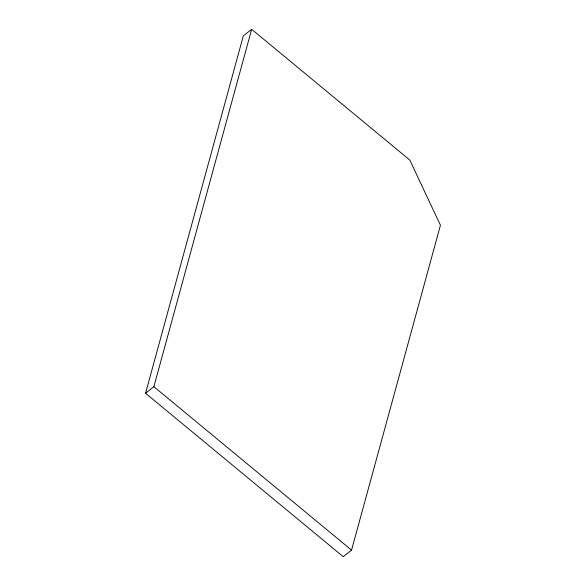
<?xml version="1.0" encoding="UTF-8"?>
<svg xmlns="http://www.w3.org/2000/svg" width="586" height="586" viewBox="0 0 586 586"><rect width="100%" height="100%" fill="white"/><g stroke="black" fill="none" stroke-linecap="round" stroke-linejoin="round"><path stroke-width="0.88" d="M145.562 393.257L243.329 35.863L251.658 29.3L409.797 160.051L440.438 225.229L351.556 550.137L343.228 556.7L145.562 393.257L153.884 386.694L251.658 29.3M153.884 386.694L351.556 550.137"/></g></svg>
